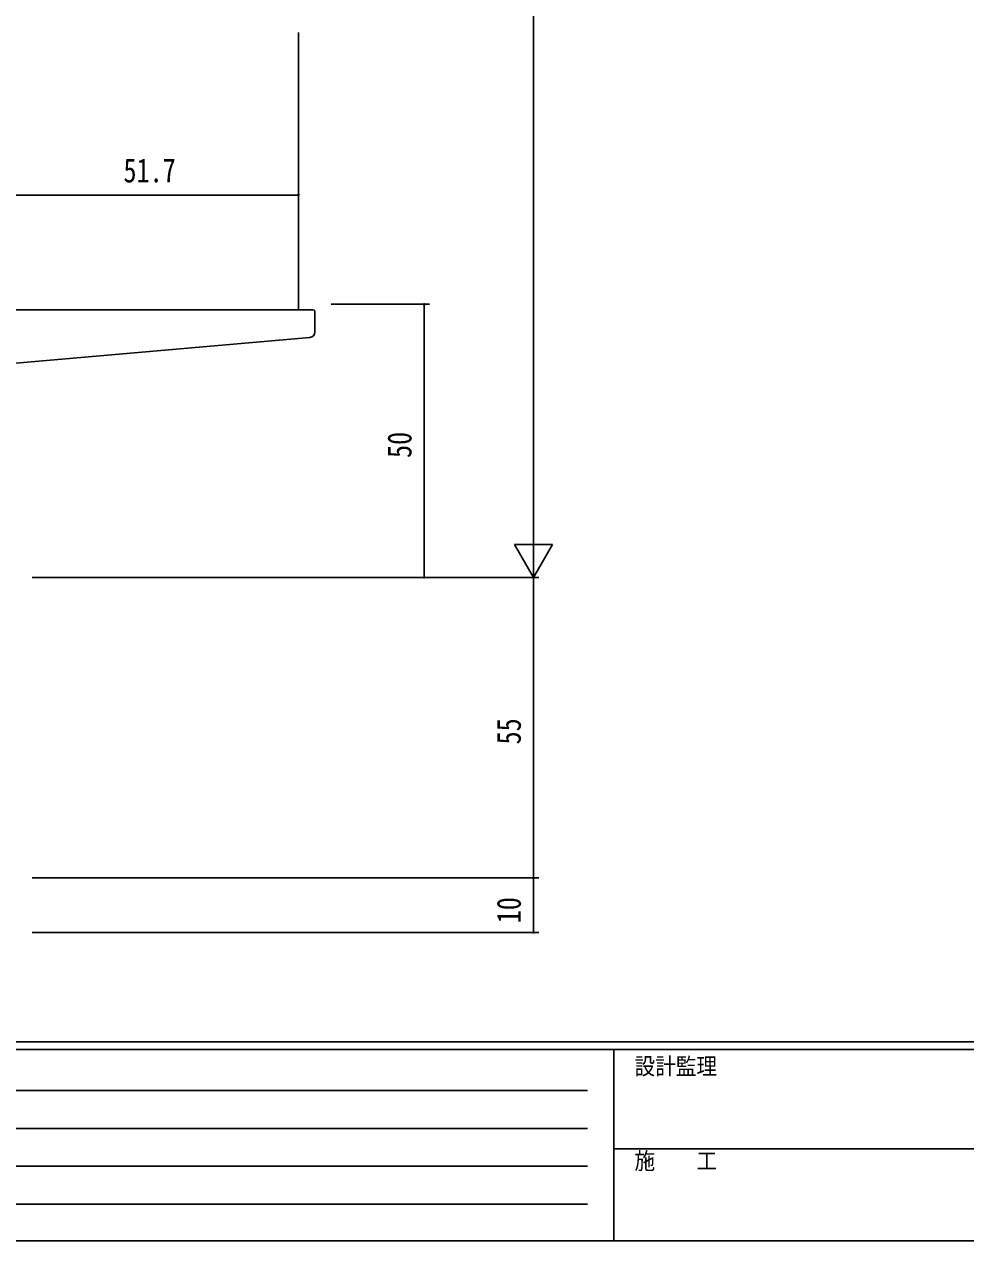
# Model space of a CAD drawing. Units: millimetres, scale not verified. Extents: x -1073 to 397, y -282 to 282.
# Drawn here: x -244.1 to -71.9, y -282.1 to -59.5 of the extents above; entities that cross this region are included whole.
import ezdxf
from ezdxf.enums import TextEntityAlignment as Align

# ---------------------------------------------------------------- set-up
doc = ezdxf.new("R2010")
doc.units = ezdxf.units.MM
doc.header["$LTSCALE"] = 2
for name, color, linetype in [('0-3_YKK_12', 2, 'Continuous'), ('0-4_YKK_13', 4, 'Continuous'), ('0-6_YKK_D', 6, 'Continuous'), ('0-7_YKK_ZWAK', 7, 'Continuous')]:
    doc.layers.add(name, color=color, linetype=linetype)
doc.styles.add('ＭＳ ゴシック', font='')
doc.styles.get('ＭＳ ゴシック').set_extended_font_data('MS Gothic')

msp = doc.modelspace()

# ---------------------------------------------------------------- linework, layer by layer
at = {"layer": '0-3_YKK_12'}
msp.add_line((-194, -60.95), (-194, -111.703), dxfattribs=at)
at = {"layer": '0-4_YKK_13'}
for p, q in [((-253.5, -111.703), (-191.3, -111.703)), ((-191, -115.787), (-191, -112.003)), ((-249.374, -121.81), (-191.913, -116.783))]:
    msp.add_line(p, q, dxfattribs=at)
for centre, radius, start, end in [((-191.3, -112.003), 0.3, 0, 90), ((-192, -115.787), 1, 275, 0)]:
    msp.add_arc(centre, radius, start, end, dxfattribs=at)
at = {"layer": '0-6_YKK_D'}
for p, q in [((-151, 182.3), (-151, -153.7)), ((-245.7, -90.7), (-194, -90.7)), ((-194, -110.703), (-194, -89.7)), ((-188, -110.7), (-170, -110.7)), ((-171, -160.7), (-171, -110.7)), ((-151, -160.7), (-151, -148.576)), ((-147.5, -154.638), (-154.5, -154.638)), ((-151, -160.7), (-154.5, -154.638)), ((-151, -160.7), (-147.5, -154.638)), ((-242.7, -160.7), (-150, -160.7)), ((-188, -160.7), (-170, -160.7)), ((-188, -160.7), (-150, -160.7)), ((-151, -160.7), (-151, -215.7)), ((-242.7, -215.7), (-150, -215.7)), ((-242.7, -215.7), (-150, -215.7)), ((-151, -215.7), (-151, -225.7)), ((-242.7, -225.7), (-150, -225.7))]:
    msp.add_line(p, q, dxfattribs=at)
for centre, start, end in [((-194, -90.7), 0, 180), ((-194, -90.7), 180, 0), ((-171, -110.7), 90, 270), ((-171, -110.7), 270, 90), ((-171, -160.7), 90, 270), ((-171, -160.7), 270, 90), ((-151, -215.7), 90, 270), ((-151, -215.7), 90, 270), ((-151, -215.7), 270, 90), ((-151, -215.7), 270, 90), ((-151, -225.7), 90, 270), ((-151, -225.7), 270, 90)]:
    msp.add_arc(centre, 0.106, start, end, dxfattribs=at)
at = {"layer": '0-7_YKK_ZWAK'}
for p, q in [((376.1, -245.7), (-393.9, -245.7)), ((338.3, -247.1), (-393.9, -247.1)), ((-136.3, -247.1), (-136.3, -282.1)), ((-389.301, -254.612), (-141.109, -254.612)), ((-389.301, -261.541), (-141.109, -261.541)), ((-136.3, -265.299), (-7.5, -265.299)), ((-389.301, -268.47), (-141.109, -268.47)), ((-389.301, -275.398), (-141.109, -275.398)), ((-393.9, -282.1), (338.3, -282.1))]:
    msp.add_line(p, q, dxfattribs=at)

# ---------------------------------------------------------------- texts
at = {"layer": '0-6_YKK_D', "style": 'ＭＳ ゴシック', "width": 0.8}
msp.add_text('51.7', height=4.399, dxfattribs=at).set_placement((-226.014, -89.7), align=Align.BOTTOM_LEFT)
for s, p in [('50', (-172, -138.831)), ('55', (-152, -191.27)), ('10', (-152, -224.002))]:
    msp.add_text(s, height=4.399, rotation=90, dxfattribs=at).set_placement(p, align=Align.BOTTOM_LEFT)
at = {"layer": '0-7_YKK_ZWAK', "style": 'ＭＳ ゴシック', "width": 0.9}
for s, p in [('設計監理', (-132.531, -252.633)), ('施\u3000\u3000工', (-132.531, -269.954))]:
    msp.add_text(s, height=3.079, dxfattribs=at).set_placement(p, align=Align.BOTTOM_LEFT)

doc.saveas('drawing.dxf')
